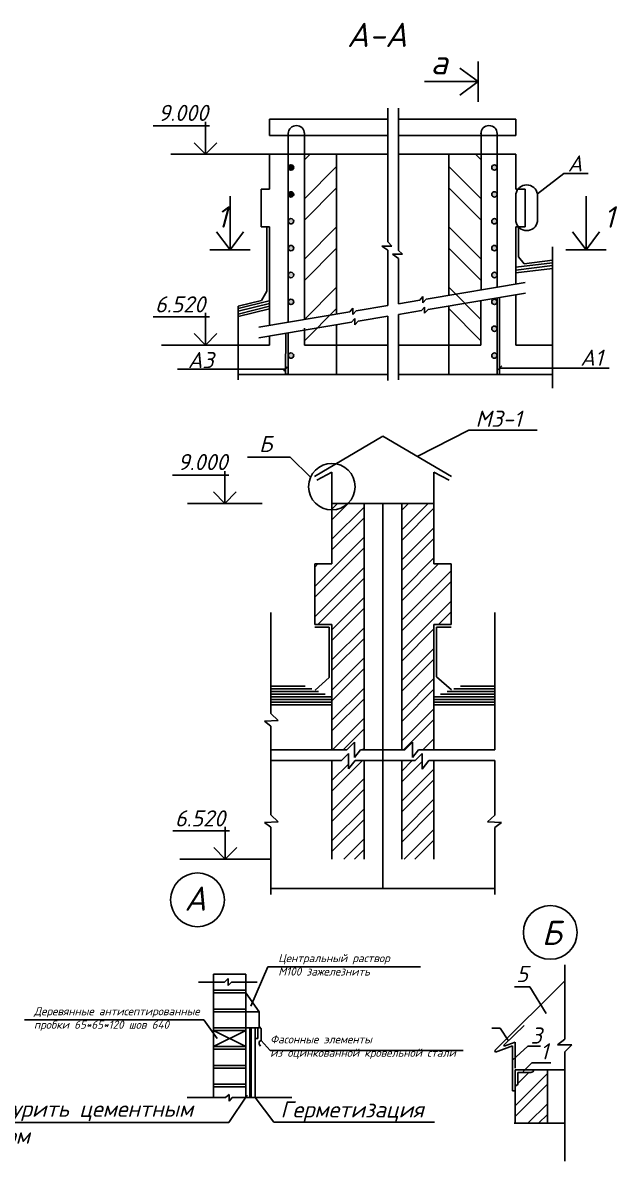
# Model space of a CAD drawing. Header units: millimetres. Extents: x 572274 to 2241483, y -888675 to -304135.
# Drawn here: x 2114791 to 2130276, y -641634 to -611978 of the extents above; entities that cross this region are included whole.
import ezdxf

# ---------------------------------------------------------------- set-up
doc = ezdxf.new("R2010")
doc.units = ezdxf.units.MM
doc.styles.get("Standard").update_dxf_attribs({"font": 'isocpeur.ttf'})
pattern_1 = [(45, (1184323.8, -1748886.03), (-392.8862, 392.8862), []), (45, (1184323.8, -1748608.2), (-392.8862, 392.8862), [])]

msp = doc.modelspace()

# ---------------------------------------------------------------- hatches: boundary and pattern name
h = msp.add_hatch()
h.set_pattern_fill('STEEL', color=0, scale=350, style=0)
h.set_pattern_definition([(45, (1195484.8, -1735491.2), (-785.7724, 785.7724), []), (45, (1195484.8, -1734935.6), (-785.7724, 785.7724), [])])
h.paths.add_polyline_path([(2122967.472, -615401.696), (2122127.526, -615401.696), (2122128.01, -620371.696), (2122967.472, -620371.696)])
h = msp.add_hatch()
h.set_pattern_fill('STEEL', color=0, scale=350, style=0)
h.set_pattern_definition([(135, (3053370.9, -1735491.2), (785.7724, 785.7724), []), (135, (3053370.9, -1734935.6), (785.7724, 785.7724), [])])
h.paths.add_polyline_path([(2125888.193, -615401.696), (2126728.139, -615401.696), (2126727.655, -620371.696), (2125888.193, -620371.696)])
for points in [[(2121848.45, -615747.612, 1), (2121708.45, -615747.612, 1)], [(2121848.45, -616447.612, 1), (2121708.45, -616447.612, 1)]]:
    msp.add_hatch(color=0).paths.add_polyline_path(points)
h = msp.add_hatch(color=0)
h.paths.add_polyline_path([(2127147.214, -615747.612, 1), (2127007.214, -615747.612, 1)])
h.paths.add_polyline_path([(2127147.214, -616447.612, 1), (2127007.214, -616447.612, 1)])
h.paths.add_polyline_path([(2127147.214, -617147.612, 1), (2127007.214, -617147.612, 1)])
h.paths.add_polyline_path([(2127147.214, -617847.612, 1), (2127007.214, -617847.612, 1)])
h.paths.add_polyline_path([(2127147.214, -618547.612, 1), (2127007.214, -618547.612, 1)])
h.paths.add_polyline_path([(2127147.214, -619247.612, 1), (2127007.214, -619247.612, 1)])
h.paths.add_polyline_path([(2127147.214, -619947.612, 1), (2127007.214, -619947.612, 1)])
h.paths.add_polyline_path([(2127147.214, -620647.612, 1), (2127007.214, -620647.612, 1)])
h = msp.add_hatch(color=0)
h.paths.add_polyline_path([(2121848.45, -617147.612, 1), (2121708.45, -617147.612, 1)])
h.paths.add_polyline_path([(2121848.45, -617847.612, 1), (2121708.45, -617847.612, 1)])
h.paths.add_polyline_path([(2121848.45, -618547.612, 1), (2121708.45, -618547.612, 1)])
h.paths.add_polyline_path([(2121848.45, -619247.612, 1), (2121708.45, -619247.612, 1)])
h.paths.add_polyline_path([(2121848.45, -620647.612, 1), (2121708.45, -620647.612, 1)])
h = msp.add_hatch()
h.set_pattern_fill('STEEL', color=0, scale=175, style=0)
h.set_pattern_definition(pattern_1)
h.paths.add_polyline_path([(2123682.059, -624498.569), (2122842.059, -624498.569), (2122842.059, -626073.569), (2122395.43, -626073.569), (2122395.43, -627648.569), (2122842.059, -627648.569), (2122842.059, -630916.53), (2123682.059, -630916.53)])
h = msp.add_hatch()
h.set_pattern_fill('STEEL', color=0, scale=175, style=0)
h.set_pattern_definition(pattern_1)
h.paths.add_polyline_path([(2125948.688, -626073.569), (2125502.059, -626073.569), (2125502.059, -624498.569), (2124662.059, -624498.569), (2124662.059, -630916.53), (2125502.059, -630916.53), (2125502.059, -627648.569), (2125948.688, -627648.569)])
h = msp.add_hatch()
h.set_pattern_fill('STEEL', color=0, scale=175, style=0)
h.set_pattern_definition(pattern_1)
h.paths.add_polyline_path([(2123682.059, -633761.449), (2123682.059, -631196.53), (2123447.526, -631196.53), (2123275.115, -631410.712), (2123275.115, -631008.695), (2123092.359, -631196.53), (2122842.059, -631196.53), (2122842.059, -633761.449)])
h = msp.add_hatch()
h.set_pattern_fill('STEEL', color=0, scale=175, style=0)
h.set_pattern_definition(pattern_1)
h.paths.add_polyline_path([(2124662.059, -633761.449), (2125502.059, -633761.449), (2125502.059, -631196.53), (2125369.396, -631196.53), (2125192.336, -631416.488), (2125192.336, -631014.47), (2125015.199, -631196.53), (2124662.059, -631196.53)])
h = msp.add_hatch()
h.set_pattern_fill('STEEL', color=0, scale=175, style=0)
h.set_pattern_definition([(45, (1214402.6, -1738336.87), (-392.8862, 392.8862), []), (45, (1214402.6, -1738059.05), (-392.8862, 392.8862), [])])
h.paths.add_polyline_path([(2128455.937, -639253.109), (2128102.388, -639253.109, -0.392613541), (2128013.896, -639323.109), (2127685.937, -639323.109), (2127685.937, -639619.451, -0.334262965), (2127615.937, -639669.674), (2127615.937, -640642.907), (2128455.937, -640642.907)])

# ---------------------------------------------------------------- linework, layer by layer
at = {"color": 0}
for p, q in [((2126653.034, -614036.147), (2126653.034, -612986.147)), ((2126653.034, -613511.147), (2126179.208, -613161.147)), ((2126653.034, -613511.147), (2125253.034, -613511.147)), ((2126653.034, -613511.147), (2126179.208, -613861.147)), ((2124297.472, -617686.046), (2124297.472, -614199.127)), ((2124577.472, -617903.444), (2124577.472, -614199.127)), ((2118184.022, -614666.1), (2119654.022, -614666.1)), ((2119549.022, -615401.1), (2119549.022, -614561.1)), ((2121217.472, -614911.696), (2121217.472, -614491.481)), ((2121217.472, -614491.481), (2124297.472, -614491.481)), ((2124577.472, -614491.481), (2127638.193, -614491.481)), ((2127638.193, -614911.696), (2127638.193, -614491.481)), ((2121217.472, -614911.696), (2124297.472, -614911.696)), ((2121708.048, -614861.182), (2121708.048, -619775.008)), ((2122127.945, -619707.103), (2122127.472, -614848.574)), ((2124577.472, -614911.696), (2127638.193, -614911.696)), ((2127638.193, -614911.696), (2124577.472, -614911.696)), ((2126727.795, -618935.072), (2126728.193, -614848.574)), ((2127147.617, -614861.182), (2127147.617, -618864.824)), ((2119549.022, -615401.1), (2119252.038, -615104.115)), ((2119549.022, -615401.1), (2119846.007, -615104.115)), ((2121217.472, -615401.696), (2118644.984, -615400.777)), ((2121217.472, -615401.696), (2124297.472, -615401.696)), ((2121217.472, -616313.429), (2121217.472, -615401.696)), ((2122967.472, -619564.273), (2122967.472, -615401.696)), ((2127638.193, -615401.696), (2124577.472, -615401.696)), ((2125888.193, -619075.559), (2125888.193, -615401.696)), ((2127638.193, -616313.429), (2127638.193, -615401.696)), ((2128197.499, -616435.736), (2128885.565, -615903.321)), ((2128885.565, -615903.321), (2129520.438, -615901.814)), ((2120191.769, -617895.104), (2120191.769, -616495.104)), ((2120999.052, -616313.429), (2120999.052, -617293.429)), ((2121217.472, -616313.429), (2120999.052, -616313.429)), ((2127637.499, -616435.736), (2127637.499, -617157.492)), ((2127638.193, -616313.429), (2127875.891, -616313.429)), ((2127875.891, -616313.429), (2127875.891, -617293.429)), ((2128197.499, -616435.736), (2128197.499, -617157.492)), ((2129464.742, -617895.104), (2129464.742, -616495.104)), ((2120191.769, -617895.104), (2119841.769, -617421.278)), ((2120191.769, -617895.104), (2120541.769, -617421.278)), ((2121217.472, -617293.429), (2120999.052, -617293.429)), ((2121147.472, -617293.429), (2121147.472, -618973.429)), ((2121217.472, -617293.429), (2121217.472, -618973.429)), ((2121217.472, -619857.094), (2121217.472, -617293.429)), ((2127638.193, -617293.429), (2127875.891, -617293.429)), ((2127638.193, -617293.429), (2127638.193, -618782.738)), ((2127708.193, -617293.429), (2127708.193, -618072.701)), ((2129464.742, -617895.104), (2129114.742, -617421.278)), ((2129464.742, -617895.104), (2129814.742, -617421.278)), ((2121217.472, -617643.429), (2121217.472, -619253.429)), ((2121217.472, -617643.429), (2121217.472, -617804.429)), ((2121217.472, -617643.429), (2121217.472, -619253.429)), ((2124409.014, -617795.043), (2124297.472, -617686.046)), ((2127638.193, -617643.429), (2127638.193, -618782.738)), ((2127638.193, -617643.429), (2127638.193, -617804.429)), ((2119666.769, -617895.104), (2120716.769, -617895.104)), ((2124146.817, -617795.043), (2124409.014, -617795.043)), ((2124297.472, -617898.765), (2124146.817, -617795.043)), ((2124297.472, -619341.729), (2124297.472, -617898.765)), ((2124577.472, -618115.148), (2124423.302, -618009.005)), ((2124423.302, -618009.005), (2124685.499, -618009.005)), ((2124685.499, -618009.005), (2124573.957, -617900.009)), ((2128593.52, -617815.827), (2128593.52, -621500.127)), ((2128939.742, -617895.104), (2129989.742, -617895.104)), ((2124577.472, -619294.877), (2124577.472, -618115.148)), ((2127638.193, -618347.879), (2128593.52, -618234.64)), ((2127638.193, -618417.879), (2128593.52, -618304.64)), ((2127708.193, -618072.701), (2127849.267, -618252.859)), ((2127849.267, -618252.859), (2128593.52, -618164.64)), ((2127638.193, -618487.879), (2128593.52, -618374.64)), ((2125299.738, -619174.023), (2127880.572, -618742.182)), ((2121006.765, -619210.301), (2120401.405, -619356.914)), ((2121147.472, -618973.429), (2121006.765, -619210.301)), ((2124577.472, -619294.877), (2125132.367, -619202.029)), ((2125132.367, -619202.029), (2125213.36, -619106.147)), ((2125213.36, -619106.147), (2125212.934, -619270.877)), ((2125212.934, -619270.877), (2125299.738, -619174.023)), ((2125348.769, -619446.282), (2127883.423, -619022.167)), ((2126727.655, -620372.892), (2126727.767, -619215.539)), ((2127147.617, -619145.287), (2127147.617, -621141.696)), ((2127212.18, -621141.696), (2127212.18, -619134.484)), ((2127638.193, -620371.696), (2127638.193, -619063.2)), ((2127638.193, -619063.2), (2127638.193, -619253.429)), ((2121208.989, -619220.938), (2120401.405, -619424.181)), ((2121217.472, -619287.246), (2120401.405, -619492.623)), ((2121217.472, -619358.804), (2120401.405, -619564.181)), ((2121217.472, -619427.246), (2120401.405, -619632.623)), ((2120402.671, -621280.755), (2120402.671, -619356.607)), ((2120936.905, -619904.04), (2123308.904, -619507.142)), ((2123308.904, -619507.142), (2123392.629, -619408.026)), ((2123392.629, -619408.026), (2123392.203, -619572.756)), ((2123392.203, -619572.756), (2123476.078, -619479.17)), ((2123476.078, -619479.17), (2124297.472, -619341.729)), ((2124577.472, -619575.34), (2125181.202, -619474.32)), ((2125181.202, -619474.32), (2125259.463, -619381.672)), ((2125259.463, -619381.672), (2125259.037, -619546.403)), ((2125259.037, -619546.403), (2125348.769, -619446.282)), ((2125888.193, -621141.696), (2125888.193, -619356.022)), ((2118184.022, -619636.696), (2119654.022, -619636.696)), ((2119549.022, -620371.696), (2119549.022, -619531.696)), ((2120939.755, -620184.026), (2123357.738, -619779.433)), ((2123357.738, -619779.433), (2123438.732, -619683.552)), ((2123438.732, -619683.552), (2123438.306, -619848.282)), ((2123438.306, -619848.282), (2123525.109, -619751.428)), ((2123525.109, -619751.428), (2124297.472, -619622.191)), ((2124297.472, -621292.142), (2124297.472, -619622.191)), ((2124577.472, -621281.203), (2124577.472, -619575.34)), ((2119549.022, -620371.696), (2119252.038, -620074.711)), ((2119549.022, -620371.696), (2119846.007, -620074.711)), ((2121637.227, -621133.681), (2121640.164, -620066.818)), ((2121708.048, -620055.47), (2121708.048, -621141.696)), ((2122128.01, -620371.696), (2122127.967, -619930.681)), ((2122967.472, -621141.696), (2122967.472, -619844.735)), ((2118405.499, -620371.696), (2121217.472, -620371.696)), ((2120402.671, -620371.696), (2121217.472, -620371.696)), ((2121217.472, -620371.696), (2121217.472, -620137.556)), ((2121217.472, -620371.696), (2121217.472, -620137.556)), ((2122128.01, -620371.696), (2124297.472, -620371.696)), ((2124577.472, -620371.696), (2126727.655, -620372.892)), ((2127638.193, -620373.399), (2128593.52, -620373.93)), ((2128593.52, -621141.696), (2128593.52, -620373.93)), ((2121681.431, -620942.986), (2121593.734, -621056.37)), ((2127272.034, -620915.62), (2127169.431, -621016.292)), ((2127213.097, -620973.122), (2130063.381, -620973.122)), ((2121635.001, -620999.678), (2118819.449, -620999.678)), ((2121217.472, -621141.696), (2120401.405, -621141.696)), ((2120401.405, -621141.696), (2124297.472, -621141.696)), ((2121707.227, -621133.681), (2121637.227, -621133.681)), ((2124577.472, -621141.696), (2128593.52, -621141.696)), ((2122387.059, -623798.569), (2124172.059, -622748.569)), ((2125957.059, -623798.569), (2124172.059, -622748.569)), ((2125064.559, -623273.569), (2126407.653, -622592.892)), ((2126407.653, -622592.892), (2128192.535, -622592.892)), ((2121752.491, -623291.703), (2120642.974, -623291.703)), ((2122288.006, -623814.513), (2121752.491, -623291.703)), ((2120056.033, -624497.011), (2120056.033, -623657.011)), ((2118691.033, -623762.011), (2120161.033, -623762.011)), ((2122842.059, -623686.569), (2122449.003, -623891.964)), ((2122842.059, -626073.569), (2122842.059, -623686.569)), ((2125502.059, -626073.569), (2125502.059, -623686.569)), ((2125502.059, -623686.569), (2125895.033, -623892.124)), ((2120056.033, -624497.011), (2119759.048, -624200.026)), ((2120056.033, -624497.011), (2120353.018, -624200.026)), ((2121029.244, -624497.011), (2119082.822, -624497.011)), ((2125502.059, -624498.569), (2122842.059, -624498.569)), ((2123682.059, -630916.53), (2123682.059, -624498.569)), ((2124172.059, -634531.449), (2124172.059, -624498.569)), ((2124662.059, -630916.53), (2124662.059, -624498.569)), ((2122395.43, -626073.569), (2122842.059, -626073.569)), ((2122395.43, -627648.569), (2122395.43, -626073.569)), ((2125948.688, -626073.569), (2125502.059, -626073.569)), ((2125948.688, -627648.569), (2125948.688, -626073.569)), ((2121249.466, -629973.232), (2121249.466, -627341.726)), ((2127085.49, -630916.53), (2127085.49, -627341.726)), ((2122842.059, -627648.569), (2122395.43, -627648.569)), ((2122772.059, -627718.569), (2122395.43, -627718.569)), ((2122772.059, -627718.569), (2122772.059, -629035.119)), ((2122842.059, -630916.53), (2122842.059, -627648.569)), ((2125502.059, -627648.569), (2125948.688, -627648.569)), ((2125502.059, -630916.53), (2125502.059, -627648.569)), ((2125572.059, -627718.569), (2125572.059, -629015.956)), ((2125572.059, -627718.569), (2125948.688, -627718.569)), ((2121252.52, -629255.856), (2122149.804, -629255.856)), ((2122406.626, -629359.733), (2122772.059, -629035.119)), ((2125957.484, -629351.648), (2125572.059, -629015.956)), ((2126194.315, -629255.856), (2127091.599, -629255.856)), ((2121252.52, -629325.856), (2122322.868, -629325.856)), ((2121252.52, -629395.856), (2122495.932, -629395.856)), ((2121252.52, -629465.856), (2122668.996, -629465.856)), ((2121252.52, -629535.856), (2122842.059, -629535.856)), ((2125502.059, -629535.856), (2127091.599, -629535.856)), ((2125675.123, -629465.856), (2127091.599, -629465.856)), ((2125848.187, -629395.856), (2127091.599, -629395.856)), ((2126021.251, -629325.856), (2127091.599, -629325.856)), ((2121252.52, -629605.856), (2122842.059, -629605.856)), ((2121252.52, -629675.856), (2122842.059, -629675.856)), ((2121252.52, -629745.856), (2122842.059, -629745.856)), ((2125502.059, -629605.856), (2127091.599, -629605.856)), ((2125502.059, -629675.856), (2127091.599, -629675.856)), ((2125502.059, -629745.856), (2127091.599, -629745.856)), ((2121084.011, -630169.466), (2121444.187, -630153.822)), ((2121249.466, -630298.02), (2121084.011, -630169.466)), ((2121444.187, -630153.822), (2121249.466, -629973.232)), ((2121249.466, -632610.923), (2121249.466, -630298.02)), ((2123234.021, -630916.53), (2123429.595, -630715.522)), ((2123429.595, -630715.522), (2123429.595, -631117.539)), ((2124746.181, -630916.53), (2124941.755, -630715.522)), ((2124941.755, -630715.522), (2124941.755, -631117.539)), ((2121252.52, -630916.53), (2123234.021, -630916.53)), ((2123092.359, -631196.53), (2123275.115, -631008.695)), ((2123275.115, -631008.695), (2123275.115, -631410.712)), ((2123429.595, -631117.539), (2123591.401, -630916.53)), ((2123591.401, -630916.53), (2124746.181, -630916.53)), ((2124941.755, -631117.539), (2125103.561, -630916.53)), ((2125015.199, -631196.53), (2125192.336, -631014.47)), ((2125103.561, -630916.53), (2127085.49, -630916.53)), ((2125192.336, -631014.47), (2125192.336, -631416.488)), ((2121252.52, -631196.53), (2123092.359, -631196.53)), ((2122842.059, -633761.449), (2122842.059, -631196.53)), ((2123275.115, -631410.712), (2123447.526, -631196.53)), ((2123447.526, -631196.53), (2125015.199, -631196.53)), ((2123682.059, -633761.449), (2123682.059, -631196.53)), ((2124662.059, -633761.449), (2124662.059, -631196.53)), ((2125192.336, -631416.488), (2125369.396, -631196.53)), ((2125369.396, -631196.53), (2127085.49, -631196.53)), ((2125502.059, -633761.449), (2125502.059, -631196.53)), ((2127085.49, -632619.421), (2127085.49, -631196.53)), ((2121084.011, -632807.157), (2121444.187, -632791.514)), ((2121249.466, -632935.712), (2121084.011, -632807.157)), ((2121444.187, -632791.514), (2121249.466, -632610.923)), ((2126899.932, -632791.514), (2127085.49, -632619.421)), ((2127260.108, -632807.157), (2126899.932, -632791.514)), ((2127085.49, -632942.831), (2127260.108, -632807.157)), ((2118702.796, -633026.449), (2120172.796, -633026.449)), ((2120067.796, -633761.449), (2120067.796, -632921.449)), ((2121249.466, -634689.132), (2121249.466, -632935.712)), ((2127085.49, -634689.132), (2127085.49, -632942.831)), ((2120067.796, -633761.449), (2119770.811, -633464.464)), ((2120067.796, -633761.449), (2120364.781, -633464.464)), ((2118886.127, -633761.449), (2121249.466, -633761.449)), ((2121252.52, -634531.449), (2127091.599, -634531.449)), ((2120735.888, -637596.192), (2121179.093, -636568.95)), ((2121179.093, -636568.95), (2125150.19, -636568.95)), ((2128915.618, -636514.936), (2128915.618, -638451.868)), ((2119367.673, -636965.923), (2120045.878, -636965.923)), ((2119758.268, -636758.719), (2120598.268, -636758.719)), ((2119758.268, -636758.719), (2119758.268, -639972.996)), ((2120045.878, -636965.923), (2120138.685, -636873.206)), ((2120138.685, -636873.206), (2120138.685, -637058.64)), ((2120138.685, -637058.64), (2120225.282, -636965.923)), ((2120225.282, -636965.923), (2120895.413, -636965.923)), ((2120598.268, -636758.719), (2120598.268, -639972.996)), ((2127088.816, -638751.472), (2128915.618, -636937.129)), ((2119758.268, -637178.719), (2120598.268, -637178.719)), ((2119758.268, -637248.719), (2120598.268, -637248.719)), ((2120598.268, -637248.719), (2120948.268, -637738.719)), ((2127998.077, -637092.669), (2127601.902, -637092.669)), ((2128425.943, -637789.269), (2127998.077, -637092.669)), ((2119758.268, -637668.719), (2120598.268, -637668.719)), ((2119758.268, -637738.719), (2120598.268, -637738.719)), ((2120948.268, -637738.719), (2120598.268, -637738.719)), ((2120948.268, -638158.719), (2120948.268, -637738.719)), ((2119510.162, -637947.632), (2114838.064, -637947.632)), ((2119853.201, -638433.141), (2119510.162, -637947.632)), ((2119758.268, -638158.719), (2120948.268, -638158.719)), ((2119758.268, -638158.719), (2120598.268, -638158.719)), ((2120703.268, -638158.719), (2120703.268, -639972.996)), ((2120738.268, -638158.719), (2120738.268, -639972.996)), ((2120843.268, -638158.719), (2120864.268, -638158.719)), ((2120843.268, -638158.719), (2120843.268, -639972.996)), ((2120913.268, -638158.719), (2120913.268, -638438.719)), ((2120946.565, -638127.654), (2121005.271, -638184.923)), ((2121005.271, -638184.923), (2121005.271, -638490.894)), ((2127228.176, -638170.703), (2127006.335, -638170.703)), ((2127439.94, -638501.008), (2127228.176, -638170.703)), ((2127326.237, -638613.936), (2127849.803, -638093.941)), ((2120598.268, -638228.719), (2119758.268, -638648.719)), ((2119758.268, -638228.719), (2120598.268, -638648.719)), ((2119758.268, -638228.719), (2120598.268, -638228.719)), ((2120913.268, -638438.719), (2120843.268, -638438.719)), ((2121005.271, -638490.894), (2120953.166, -638516.92)), ((2121005.271, -638490.894), (2121235.235, -638746.075)), ((2128915.618, -638451.868), (2128723.479, -638604.606)), ((2119758.268, -638648.719), (2120598.268, -638648.719)), ((2119758.268, -638718.719), (2120598.268, -638718.719)), ((2120953.166, -638516.92), (2120953.166, -638581.986)), ((2120953.166, -638581.986), (2120985.73, -638634.039)), ((2121235.235, -638746.075), (2126265.057, -638746.075)), ((2127088.816, -638751.472), (2127104.578, -638794.194)), ((2127104.578, -638794.194), (2127545.937, -638631.355)), ((2127326.237, -638613.936), (2127335.485, -638639.001)), ((2127335.485, -638639.001), (2127615.937, -638535.529)), ((2127545.937, -639800.062), (2127545.937, -638629.597)), ((2127545.937, -639000.69), (2127945.214, -638638.558)), ((2127615.937, -639211.376), (2127615.937, -638535.529)), ((2127945.214, -638638.558), (2128275.478, -638638.558)), ((2128723.479, -638604.606), (2129091.794, -638604.606)), ((2129091.794, -638604.606), (2128915.618, -638785.117)), ((2128915.618, -638785.117), (2128915.618, -641633.76)), ((2127825.524, -639293.421), (2128054.602, -639069.052)), ((2128054.602, -639069.052), (2128542.527, -639069.052)), ((2119758.268, -639138.719), (2120598.268, -639138.719)), ((2119758.268, -639208.719), (2120598.268, -639208.719)), ((2127615.937, -639253.109), (2128915.618, -639253.109)), ((2127615.937, -640642.907), (2127615.937, -639253.109)), ((2127685.937, -639323.109), (2128026.983, -639323.109)), ((2127685.937, -639619.451), (2127685.937, -639323.109)), ((2128455.937, -640642.907), (2128455.937, -639253.109)), ((2119758.268, -639628.719), (2120598.268, -639628.719)), ((2119073.865, -639972.996), (2120075.06, -639972.996)), ((2119758.268, -639698.719), (2120598.268, -639698.719)), ((2120075.06, -639972.996), (2120169.459, -639893.274)), ((2120637.221, -639911.453), (2120155.321, -640626.518)), ((2120169.459, -639893.274), (2120169.459, -640065.25)), ((2120169.459, -640065.25), (2120247.2, -639972.996)), ((2120247.2, -639972.996), (2121801.423, -639972.996)), ((2120843.268, -639972.996), (2121331.236, -640619.816)), ((2127615.937, -639800.062), (2127545.937, -639800.062)), ((2120155.321, -640626.518), (2112390.727, -640626.518)), ((2121331.236, -640619.816), (2125517.875, -640619.816)), ((2127615.937, -640642.907), (2127587.937, -640642.907)), ((2127615.937, -640642.907), (2128915.618, -640642.907))]:
    msp.add_line(p, q, dxfattribs=at)
for centre, radius in [((2121778.45, -615747.612), 70), ((2127077.214, -615747.612), 70), ((2121778.45, -616447.612), 70), ((2127077.214, -616447.612), 70), ((2121778.45, -617147.612), 70), ((2127077.214, -617147.612), 70), ((2121778.45, -617847.612), 70), ((2127077.214, -617847.612), 70), ((2121778.45, -618547.612), 70), ((2127077.214, -618547.612), 70), ((2121778.45, -619247.612), 70), ((2127077.214, -619247.612), 70), ((2127077.214, -619947.612), 70), ((2121778.45, -620647.612), 70), ((2127077.214, -620647.612), 70), ((2122842.059, -624062.204), 606.898), ((2119343.121, -634823.555), 700), ((2128531.878, -635674.303), 700)]:
    msp.add_circle(centre, radius, dxfattribs=at)
for centre, radius, start, end in [((2121918.048, -614864.464), 210.026, 359.1045244, 179.1045244), ((2126937.617, -614864.464), 210.026, 0.8954756, 180.8954756), ((2127917.499, -616485.229), 284.341, 10.024214, 169.975786), ((2127917.499, -617107.998), 284.341, 190.024214, 349.975786), ((2128020.44, -639240.447), 82.921, 274.5261564, 351.21642), ((2127617.572, -639598.058), 71.635, 179.9332329, 180.0667671), ((2127617.572, -639598.058), 71.635, 268.6925857, 342.6240777)]:
    msp.add_arc(centre, radius, start, end, dxfattribs=at)

# ---------------------------------------------------------------- texts
at = {"color": 0, "attachment_point": 1}
for s, insert, char_height, width in [('{\\fISOCPEUR|b0|i1|c204|p34;А-А}', (2123237.962, -611977.634), 630, 3996049.36281), ('{\\fISOCPEUR|b0|i1|c204|p34;а}', (2125413.947, -612690.155), 630, 3996049.36281), ('{\\fISOCPEUR|b0|i1|c204|p34;9.000}', (2118321.141, -614114.901), 420, 3996049.36281), ('{\\fISOCPEUR|b0|i1|c204|p34;А}', (2128987.779, -615433.092), 420, 3996115.99484), ('{\\fISOCPEUR|b0|i1|c204|p34;1}', (2119842.692, -616757.13), 560, 3995964.08717), ('{\\fISOCPEUR|b0|i1|c204|p34;1}', (2129926.046, -616757.13), 560, 3995964.08717), ('{\\fISOCPEUR|b0|i1|c204|p34;6.520}', (2118234.474, -619103.138), 420, 3996049.36281), ('{\\fISOCPEUR|b0|i1|c204|p34;А3}', (2119091.126, -620554.127), 420, 3996563.50493), ('{\\fISOCPEUR|b0|i1|c204|p34;А1}', (2129314.292, -620493.508), 420, 3995654.03604), ('{\\fISOCPEUR|b0|i1|c204|p34;М3-1}', (2126583.342, -622082.549), 420, 3996589.33333), ('{\\fISOCPEUR|b0|i1|c204|p34;Б}', (2120946.728, -622738.638), 420, 3996049.36281), ('{\\fISOCPEUR|b0|i1|c204|p34;9.000}', (2118828.151, -623210.811), 420, 3996049.36281), ('{\\fISOCPEUR|b0|i1|c204|p34;6.520}', (2118753.248, -632492.891), 420, 3996049.36281), ('{\\fISOCPEUR|b0|i1|c204|p34;А}', (2119002.986, -634477.576), 630, 3996747.52006), ('{\\fISOCPEUR|b0|i1|c204|p34;Б}', (2128310.791, -635368.275), 630, 3996747.52006), ('{\\fISOCPEUR|b0|i1|c204|p34;\\H0.5x;Центральный раствор\\PМ100 зажелезнить}', (2121446.135, -636237.796), 420, 3996589.33333), ('{\\fISOCPEUR|b0|i1|c204|p34;5}', (2127647.442, -636546.176), 420, 3996589.33333), ('\\pt9100,35351.5;{\\fISOCPEUR|b0|i1|c204|p34;\\H0.5x;Деревянные антисептированные \\Pпробки 65*65*120 шов 640\\fISOCPEUR|b0|i1|c0|p34;}', (2115082.465, -637622.387), 420, 3996589.33333), ('{\\fISOCPEUR|b0|i1|c204|p34;3}', (2128018.195, -638150.269), 420, 3996589.33333), ('{\\fISOCPEUR|b0|i1|c204|p34;\\H0.5x;Фасонные элементы \\Pиз оцинкованной кровельной стали}', (2121235.653, -638353.187), 420, 3996589.33333), ('{\\fISOCPEUR|b0|i1|c204|p34;1}', (2128268.406, -638561.762), 420, 3996589.33333), ('{\\fISOCPEUR|b0|i1|c204|p34;Оштукатурить цементным \\Pраствором}', (2112390.727, -640057.005), 420, 3996589.33333), ('{\\fISOCPEUR|b0|i1|c204|p34;Герметизация}', (2121504.22, -640074.32), 420, 3996589.33333)]:
    msp.add_mtext(s, dxfattribs=dict(at, insert=insert, char_height=char_height, width=width))

doc.saveas('drawing.dxf')
